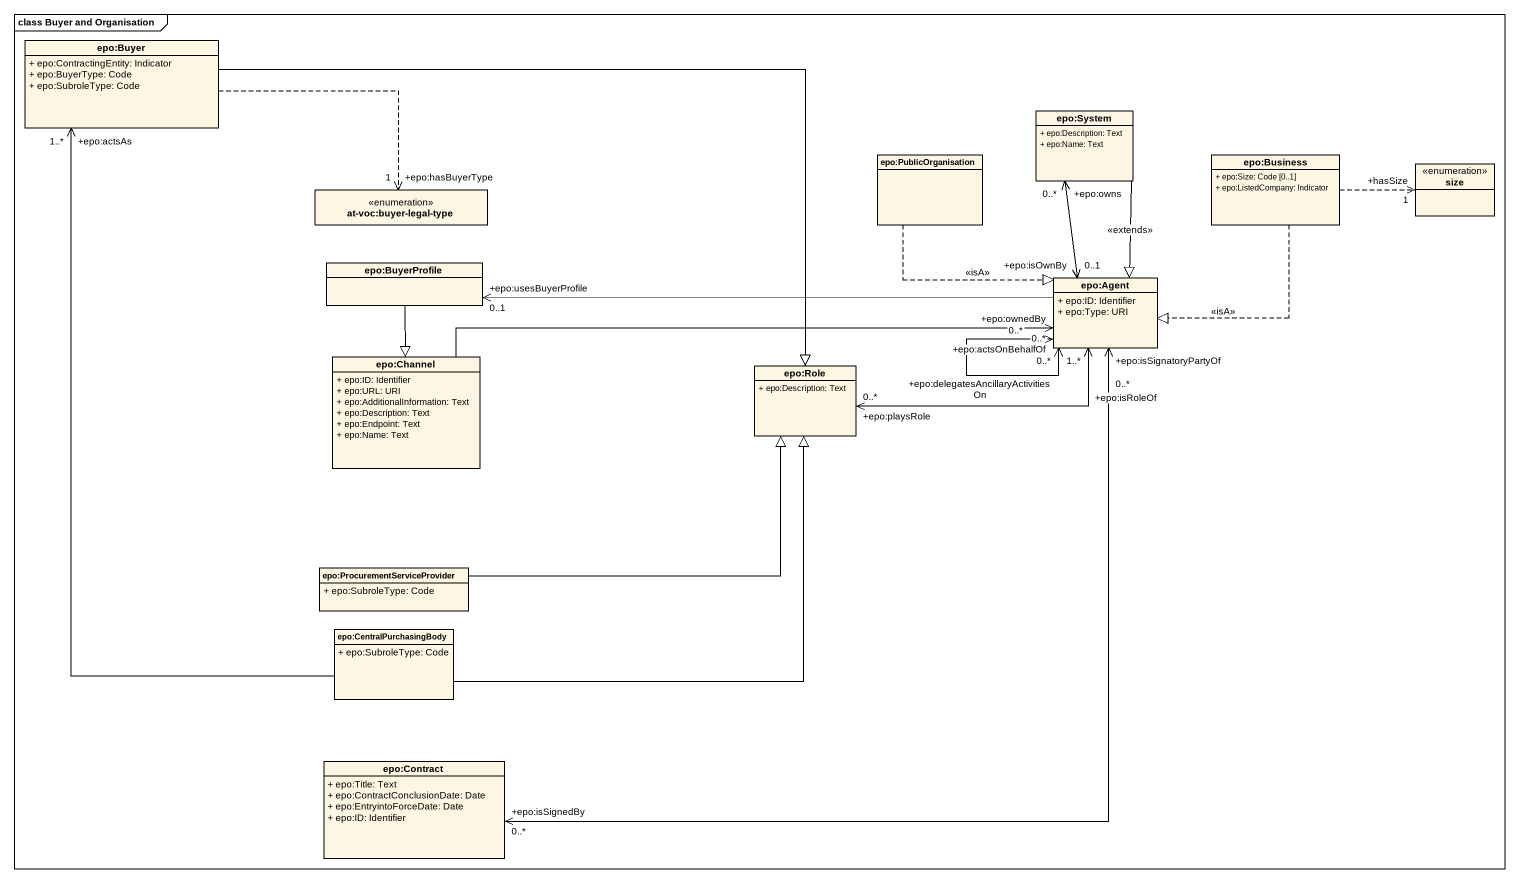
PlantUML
@startuml
mainframe class Buyer and Organisation
hide circle
hide empty members
skinparam classAttributeIconSize 0
class "epo:Buyer" as epo_Buyer {
  + epo:ContractingEntity: Indicator
  + epo:BuyerType: Code
  + epo:SubroleType: Code
}
class "epo:System" as epo_System {
  + epo:Description: Text
  + epo:Name: Text
}
class "epo:PublicOrganisation" as epo_PublicOrganisation
class "epo:Business" as epo_Business {
  + epo:Size: Code [0..1]
  + epo:ListedCompany: Indicator
}
enum size
enum "at-voc:buyer-legal-type" as at_voc_buyer_legal_type
class "epo:BuyerProfile" as epo_BuyerProfile
class "epo:Agent" as epo_Agent {
  + epo:ID: Identifier
  + epo:Type: URI
}
class "epo:Channel" as epo_Channel {
  + epo:ID: Identifier
  + epo:URL: URI
  + epo:AdditionalInformation: Text
  + epo:Description: Text
  + epo:Endpoint: Text
  + epo:Name: Text
}
class "epo:Role" as epo_Role {
  + epo:Description: Text
}
class "epo:ProcurementServiceProvider" as epo_ProcurementServiceProvid {
  + epo:SubroleType: Code
}
class "epo:CentralPurchasingBody" as epo_CentralPurchasingBody {
  + epo:SubroleType: Code
}
class "epo:Contract" as epo_Contract {
  + epo:Title: Text
  + epo:ContractConclusionDate: Date
  + epo:EntryintoForceDate: Date
  + epo:ID: Identifier
}
epo_Buyer .right.> "+epo:hasBuyerType\n1" at_voc_buyer_legal_type
epo_Buyer -right-|> epo_Role
epo_System --|> epo_Agent : <<extends>>
epo_System "+epo:owns\n0..*" <--> "+epo:isOwnBy\n0..1" epo_Agent
epo_PublicOrganisation ..|> epo_Agent : <<isA>>
epo_Business .right.> "+hasSize\n1" size
epo_Business ..|> epo_Agent : <<isA>>
epo_BuyerProfile --|> epo_Channel
epo_Agent -left-> "+epo:usesBuyerProfile\n0..1" epo_BuyerProfile
epo_Agent "+epo:actsOnBehalfOf\n0..*" <--> "+epo:delegatesAncillaryActivitiesOn\n0..*" epo_Agent
epo_Agent "+epo:isRoleOf\n1..*" <-left-> "+epo:playsRole\n0..*" epo_Role
epo_Channel -right-> "+epo:ownedBy\n0..*" epo_Agent
epo_ProcurementServiceProvid -right-|> epo_Role
epo_CentralPurchasingBody -up-> "+epo:actsAs\n1..*" epo_Buyer
epo_CentralPurchasingBody -up-|> epo_Role
epo_Contract "+epo:isSignedBy\n0..*" <-up-> "+epo:isSignatoryPartyOf\n0..*" epo_Agent
@enduml
